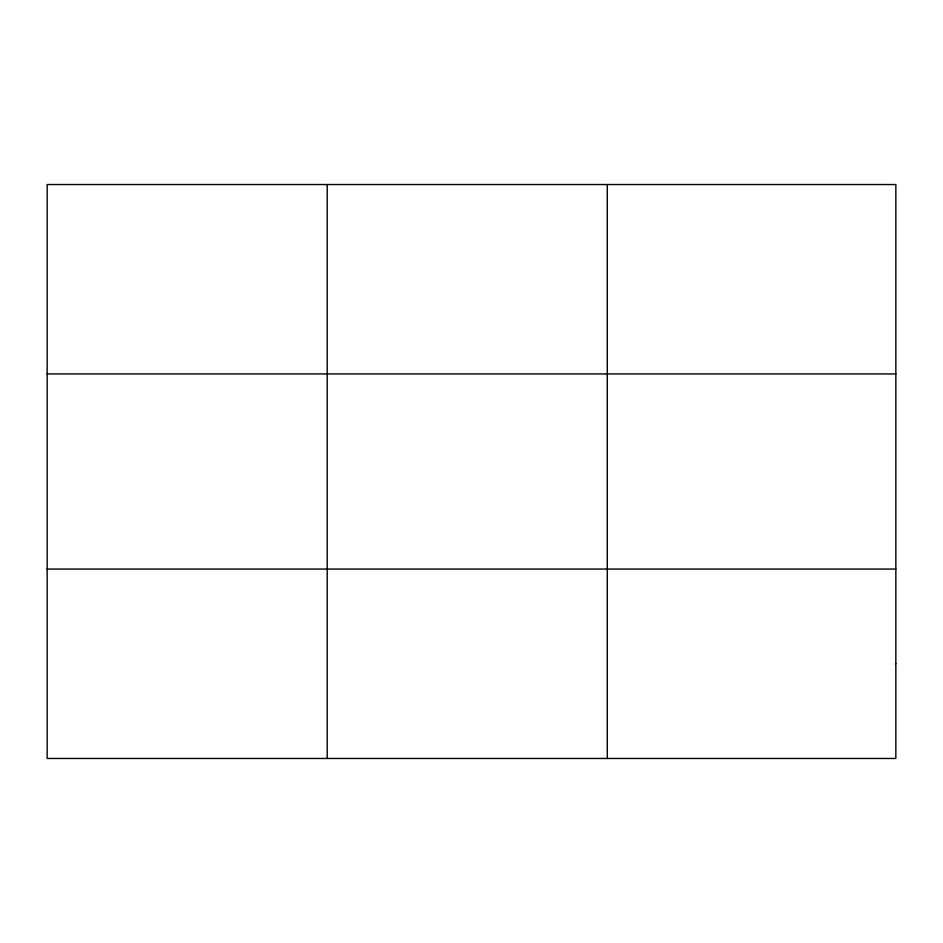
<?xml version="1.0" encoding="UTF-8"?>
<svg xmlns="http://www.w3.org/2000/svg" width="943" height="943" viewBox="0 0 943 943"><rect width="100%" height="100%" fill="white"/><g stroke="black" fill="none" stroke-linecap="round" stroke-linejoin="round"><path stroke-width="1.41" d="M327.221 184.533L327.221 758.467M607.292 184.533L607.292 758.467M47.15 373.935L895.85 373.935M47.15 569.065L895.85 569.065M895.85 663.766L895.85 758.467L47.15 758.467L47.15 184.533L895.85 184.533L895.85 663.766"/></g></svg>
